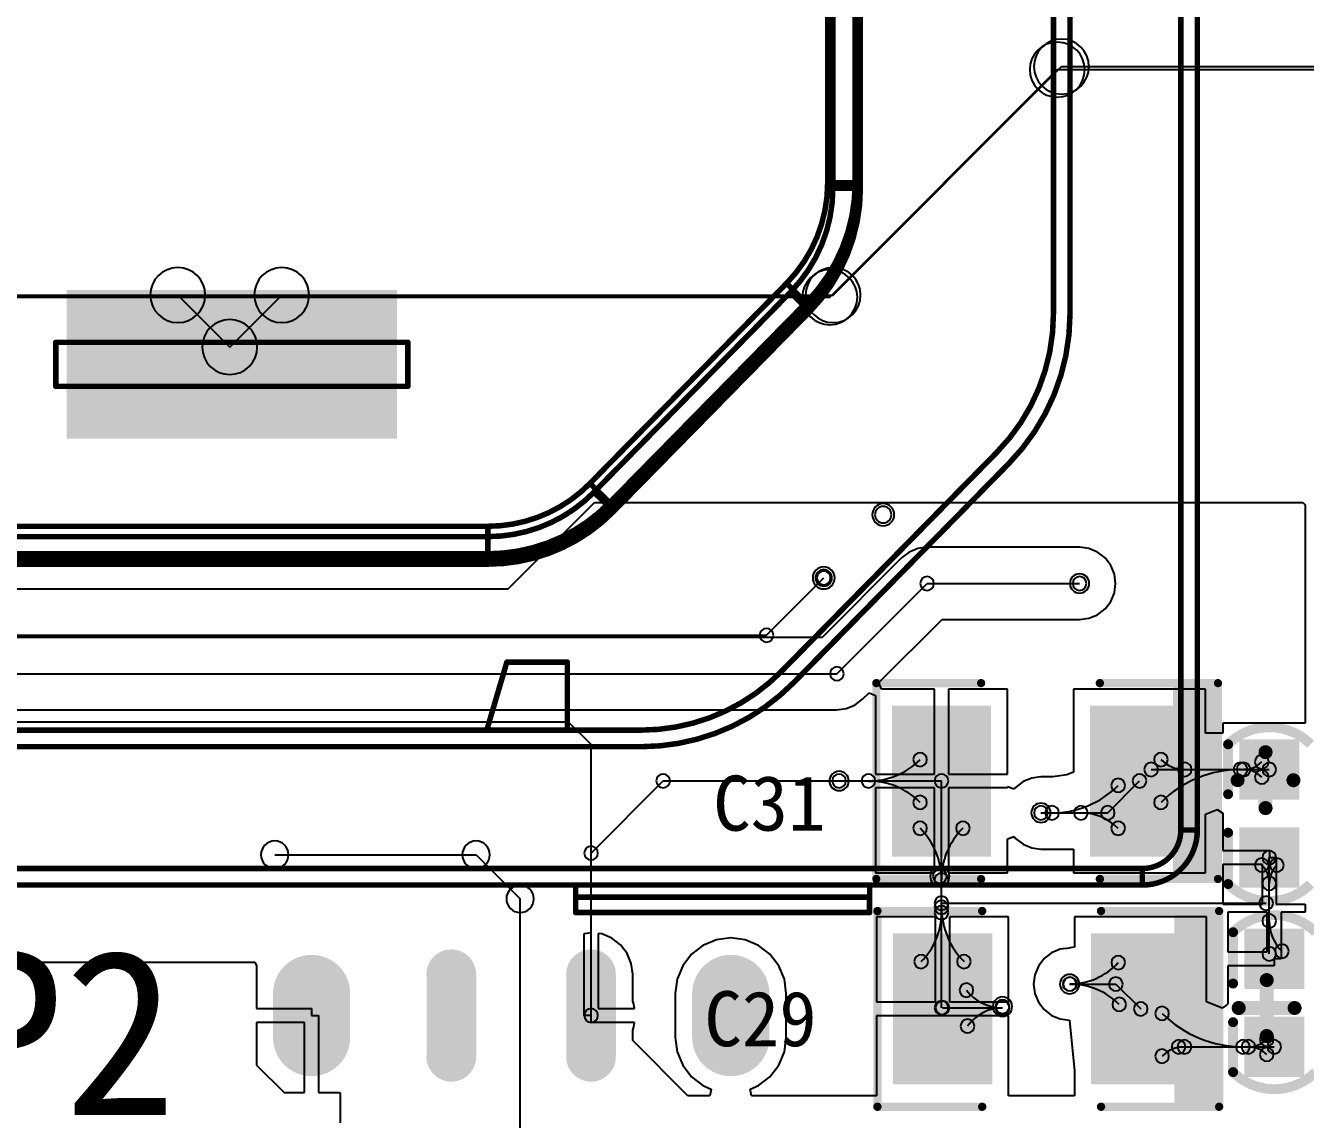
# Model space of a CAD drawing. Header units: inches. Extents: x 32166 to 34772, y 2386 to 4229.
# Drawn here: x 33985.4 to 34085.9, y 3854.3 to 3940.2 of the extents above; entities that cross this region are included whole.
import ezdxf

# ---------------------------------------------------------------- set-up
doc = ezdxf.new("R2010")
doc.units = ezdxf.units.IN
doc.header["$LTSCALE"] = 0.64311
doc.header["$MEASUREMENT"] = 0
for name, color, linetype in [('KEEPOUTLAYER', 6, 'CONTINUOUS'), ('MULTILAYER', 9, 'CONTINUOUS'), ('TOPLAYER', 1, 'CONTINUOUS'), ('TOPOVERLAY', 2, 'CONTINUOUS'), ('TOPPASTE', 8, 'CONTINUOUS'), ('TOPSOLDER', 216, 'CONTINUOUS')]:
    doc.layers.add(name, color=color, linetype=linetype)
doc.styles.get("Standard").update_dxf_attribs({"font": 'txt', "width": 0.8})

msp = doc.modelspace()

# ---------------------------------------------------------------- linework, layer by layer
at = {"layer": 'KEEPOUTLAYER'}
for p, q in [((34004.92, 3875.12), (34020.73, 3875.12)), ((34020.73, 3875.12), (34024.19, 3871.66)), ((34024.19, 3847.99), (34024.19, 3871.66))]:
    msp.add_line(p, q, dxfattribs=at)
for centre, start, end in [((34004.92, 3875.12), 0, 180), ((34020.73, 3875.12), 0, 180), ((34020.73, 3875.12), 0, 180), ((34004.92, 3875.12), 180, 0), ((34020.73, 3875.12), 180, 0), ((34020.73, 3875.12), 180, 0), ((34024.19, 3871.66), 0, 180), ((34024.19, 3871.66), 0, 180), ((34024.19, 3871.66), 180, 0), ((34024.19, 3871.66), 180, 0)]:
    msp.add_arc(centre, 1.08, start, end, dxfattribs=at)
at = {"layer": 'MULTILAYER'}
for points, const_width in [([(34018.79, 3865.74), (34018.79, 3859.26)], 3.02), ([(34029.76, 3865.74), (34029.76, 3859.26)], 3.02), ([(34007.81, 3864.23), (34007.81, 3860.77)], 5.18), ([(34040.73, 3864.23), (34040.73, 3860.77)], 5.18)]:
    msp.add_lwpolyline(points, dxfattribs=dict(at, const_width=const_width))
for points, const_width in [([(34018.03, 3865.74, 1), (34019.54, 3865.74, 1)], 1.51), ([(34029, 3865.74, 1), (34030.52, 3865.74, 1)], 1.51), ([(34006.52, 3864.23, 1), (34009.11, 3864.23, 1)], 2.59), ([(34039.44, 3864.23, 1), (34042.03, 3864.23, 1)], 2.59), ([(34006.52, 3860.77, 1), (34009.11, 3860.77, 1)], 2.59), ([(34039.44, 3860.77, 1), (34042.03, 3860.77, 1)], 2.59), ([(34018.03, 3859.26, 1), (34019.54, 3859.26, 1)], 1.51), ([(34029, 3859.26, 1), (34030.52, 3859.26, 1)], 1.51)]:
    msp.add_lwpolyline(points, format="xyb", close=True, dxfattribs=dict(at, const_width=const_width))
for centre, radius, start, end in [((34052.7, 3901.81), 0.648, 0, 180), ((34052.7, 3901.81), 0.648, 180, 0), ((34048.03, 3896.85), 0.648, 0, 180), ((34048.03, 3896.85), 0.648, 180, 0), ((34068.12, 3896.41), 0.54, 0, 180), ((34068.12, 3896.41), 0.54, 180, 0), ((34049.24, 3880.91), 0.54, 0, 180), ((34049.24, 3880.91), 0.54, 180, 0), ((34065.09, 3878.41), 0.54, 0, 180), ((34065.09, 3878.41), 0.54, 180, 0), ((34057.15, 3873.43), 0.54, 0, 180), ((34057.15, 3873.43), 0.54, 180, 0), ((34067.34, 3864.97), 0.54, 0, 180), ((34067.34, 3864.97), 0.54, 180, 0), ((34062.07, 3863.2), 0.54, 0, 180), ((34062.07, 3863.2), 0.54, 180, 0)]:
    msp.add_arc(centre, radius, start, end, dxfattribs=at)
msp.add_solid([(33989.02, 3908.21), (34014.08, 3908.21), (33989.02, 3919.01), (34014.08, 3919.01)], dxfattribs=at)
at = {"layer": 'TOPLAYER'}
for p, q in [((34048.77, 3919.05), (34066.7, 3936.98)), ((34066.7, 3936.98), (34122.2, 3936.98)), ((33851.64, 3919.05), (34048.77, 3919.05)), ((33997.31, 3919.05), (34001.39, 3914.97)), ((34001.39, 3914.97), (34005.47, 3919.05)), ((34023.24, 3895.98), (34030.02, 3902.77)), ((34030.02, 3902.77), (34085.66, 3902.77)), ((34085.66, 3902.77), (34085.83, 3902.59)), ((34085.83, 3902.59), (34085.83, 3892.53)), ((34056.15, 3899.25), (34055.42, 3899.15)), ((34068.12, 3899.25), (34056.15, 3899.25)), ((34068.85, 3899.15), (34068.12, 3899.25)), ((34054.15, 3898.42), (34047.9, 3892.16)), ((34054.74, 3898.87), (34054.15, 3898.42)), ((34054.99, 3898.97), (34054.74, 3898.87)), ((34055.42, 3899.15), (34054.99, 3898.97)), ((34069.54, 3898.87), (34068.85, 3899.15)), ((34070.12, 3898.42), (34069.54, 3898.87)), ((34070.57, 3897.83), (34070.12, 3898.42)), ((34070.86, 3897.15), (34070.57, 3897.83)), ((34043.54, 3892.35), (34048.03, 3896.85)), ((34049.07, 3889.33), (34056.15, 3896.41)), ((34056.15, 3896.41), (34068.12, 3896.41)), ((34070.95, 3896.41), (34070.86, 3897.15)), ((34070.86, 3895.68), (34070.95, 3896.41)), ((33982.93, 3895.98), (34023.24, 3895.98)), ((34070.57, 3895), (34070.86, 3895.68)), ((34069.54, 3893.96), (34070.12, 3894.41)), ((34070.12, 3894.41), (34070.57, 3895)), ((34052.37, 3888.63), (34057.33, 3893.58)), ((34057.33, 3893.58), (34068.12, 3893.58)), ((34068.12, 3893.58), (34068.85, 3893.68)), ((34068.85, 3893.68), (34069.54, 3893.96)), ((33890.36, 3892.35), (34043.54, 3892.35)), ((34085.83, 3892.53), (34085.83, 3885.46)), ((34047.9, 3892.16), (33900.57, 3892.16)), ((33900.57, 3889.33), (34049.07, 3889.33)), ((34052.58, 3888.12), (34052.37, 3888.63)), ((34050.49, 3886.88), (34051.07, 3887.33)), ((34051.07, 3887.33), (34051.59, 3887.84)), ((34051.59, 3887.84), (34052.09, 3887.63)), ((34052.09, 3887.63), (34052.09, 3881.45)), ((34056.73, 3888.12), (34052.58, 3888.12)), ((34056.73, 3881.45), (34056.73, 3888.12)), ((34062.46, 3888.12), (34057.83, 3888.12)), ((34057.83, 3888.12), (34057.83, 3881.45)), ((34062.46, 3881.45), (34062.46, 3888.12)), ((34078.01, 3888.12), (34067.65, 3888.12)), ((34067.65, 3888.12), (34067.65, 3881.6)), ((34078.01, 3884.65), (34078.01, 3888.12)), ((33901.74, 3886.5), (34049.07, 3886.5)), ((34049.07, 3886.5), (34049.8, 3886.59)), ((34049.8, 3886.59), (34050.14, 3886.74)), ((34050.14, 3886.74), (34050.49, 3886.88)), ((34027.99, 3885.53), (33904.35, 3885.53)), ((34029.76, 3883.76), (34027.99, 3885.53)), ((34085.83, 3885.46), (34079.38, 3885.46)), ((34079.38, 3885.46), (34079.38, 3884.65)), ((34079.38, 3884.65), (34078.01, 3884.65)), ((34029.76, 3869.01), (34029.76, 3883.76)), ((34052.09, 3881.45), (34056.73, 3881.45)), ((34057.83, 3881.45), (34062.46, 3881.45)), ((34065.09, 3881.24), (34064.36, 3881.14)), ((34066.02, 3881.24), (34065.09, 3881.24)), ((34067.13, 3881.38), (34066.02, 3881.24)), ((34067.65, 3881.6), (34067.13, 3881.38)), ((34073.74, 3881.81), (34083.02, 3881.81)), ((34029.76, 3875.25), (34035.42, 3880.91)), ((34035.42, 3880.91), (34049.24, 3880.91)), ((34049.24, 3880.91), (34057.28, 3880.91)), ((34056.73, 3880.36), (34052.09, 3880.36)), ((34052.09, 3880.36), (34052.09, 3873.69)), ((34056.73, 3873.69), (34056.73, 3880.36)), ((34057.28, 3871.32), (34057.28, 3880.91)), ((34062.46, 3880.36), (34057.83, 3880.36)), ((34057.83, 3880.36), (34057.83, 3873.69)), ((34062.98, 3880.26), (34062.46, 3880.44)), ((34062.46, 3880.44), (34062.46, 3880.36)), ((34063.09, 3880.41), (34062.98, 3880.26)), ((34063.68, 3880.86), (34063.09, 3880.41)), ((34064.36, 3881.14), (34063.68, 3880.86)), ((34070.33, 3878.41), (34072.83, 3880.91)), ((34065.09, 3878.41), (34070.33, 3878.41)), ((34078.01, 3878.31), (34078.92, 3878.68)), ((34078.01, 3873.69), (34078.01, 3878.31)), ((34078.92, 3878.68), (34079.38, 3878.38)), ((34079.38, 3878.38), (34079.38, 3878.16)), ((34079.38, 3878.16), (34079.38, 3875.45)), ((34062.46, 3876.37), (34062.98, 3876.55)), ((34062.46, 3873.69), (34062.46, 3876.37)), ((34062.98, 3876.55), (34063.09, 3876.4)), ((34063.09, 3876.4), (34063.68, 3875.95)), ((34029.76, 3862.5), (34029.76, 3875.25)), ((34063.68, 3875.95), (34064.36, 3875.67)), ((34064.36, 3875.67), (34065.09, 3875.57)), ((34065.09, 3875.57), (34065.96, 3875.57)), ((34065.96, 3875.57), (34065.96, 3875.55)), ((34065.96, 3875.55), (34066.21, 3875.57)), ((34066.21, 3875.57), (34067.65, 3875.57)), ((34067.65, 3875.57), (34067.65, 3873.69)), ((34079.38, 3875.45), (34083.03, 3875.45)), ((34083.03, 3875.45), (34083.03, 3874.9)), ((34082.48, 3874.35), (34079.38, 3874.35)), ((34079.38, 3874.35), (34079.38, 3871.25)), ((34082.48, 3871.25), (34082.48, 3874.35)), ((34083.02, 3867.34), (34083.02, 3874.9)), ((34083.03, 3874.9), (34083.57, 3874.9)), ((34083.57, 3874.9), (34083.57, 3871.25)), ((34052.09, 3873.69), (34056.73, 3873.69)), ((34057.83, 3873.69), (34062.46, 3873.69)), ((34067.65, 3873.69), (34078.01, 3873.69)), ((34057.28, 3863.11), (34057.28, 3871.32)), ((34057.28, 3871.32), (34082.77, 3871.32)), ((34079.38, 3871.25), (34082.48, 3871.25)), ((34083.57, 3871.25), (34085.83, 3871.25)), ((34085.83, 3871.25), (34085.83, 3870.6)), ((34056.82, 3870.24), (34052.18, 3870.24)), ((34052.18, 3870.24), (34052.18, 3863.57)), ((34056.82, 3863.57), (34056.82, 3870.24)), ((34062.55, 3870.24), (34057.91, 3870.24)), ((34057.91, 3870.24), (34057.91, 3863.57)), ((34062.55, 3863.57), (34062.55, 3870.24)), ((34078.1, 3870.24), (34067.73, 3870.24)), ((34067.73, 3870.24), (34067.73, 3867.86)), ((34078.1, 3863.58), (34078.1, 3870.24)), ((34082.86, 3870.6), (34079.77, 3870.6)), ((34079.77, 3870.6), (34079.77, 3867.5)), ((34082.86, 3867.5), (34082.86, 3870.6)), ((34085.83, 3870.6), (34083.96, 3870.6)), ((34083.96, 3870.6), (34083.96, 3866.95)), ((34029.21, 3868.94), (34029.76, 3869.01)), ((34029.21, 3862.5), (34029.21, 3868.94)), ((34030.61, 3868.9), (34030.31, 3868.94)), ((34030.31, 3868.94), (34030.31, 3863.05)), ((34031.39, 3868.57), (34030.61, 3868.9)), ((34032.07, 3868.05), (34031.39, 3868.57)), ((34039.6, 3868.44), (34038.55, 3868)), ((34040.73, 3868.59), (34039.6, 3868.44)), ((34041.86, 3868.44), (34040.73, 3868.59)), ((34042.91, 3868), (34041.86, 3868.44)), ((34032.59, 3867.38), (34032.07, 3868.05)), ((34032.92, 3866.59), (34032.59, 3867.38)), ((34037.65, 3867.31), (34036.96, 3866.41)), ((34038.55, 3868), (34037.65, 3867.31)), ((34043.81, 3867.31), (34042.91, 3868)), ((34044.51, 3866.41), (34043.81, 3867.31)), ((34065.92, 3867.42), (34065.34, 3866.97)), ((34066.61, 3867.7), (34065.92, 3867.42)), ((34067.34, 3867.8), (34066.61, 3867.7)), ((34067.38, 3867.8), (34067.34, 3867.8)), ((34067.73, 3867.86), (34067.38, 3867.82)), ((34067.38, 3867.82), (34067.38, 3867.82)), ((34067.38, 3867.82), (34067.38, 3867.82)), ((34067.38, 3867.82), (34067.38, 3867.8)), ((34067.73, 3867.86), (34067.73, 3867.86)), ((34079.77, 3867.5), (34082.86, 3867.5)), ((33953.39, 3866.69), (34003.37, 3866.69)), ((34003.37, 3866.69), (34003.49, 3866.39)), ((34003.49, 3866.39), (34003.49, 3866.39)), ((34003.49, 3866.39), (34003.49, 3866.39)), ((34003.49, 3866.39), (34003.49, 3863.05)), ((34033.03, 3865.74), (34032.92, 3866.59)), ((34036.96, 3866.41), (34036.52, 3865.36)), ((34044.94, 3865.36), (34044.51, 3866.41)), ((34064.89, 3866.38), (34064.61, 3865.7)), ((34065.34, 3866.97), (34064.89, 3866.38)), ((34083.41, 3866.4), (34079.77, 3866.4)), ((34079.77, 3866.4), (34079.77, 3863.42)), ((34083.96, 3866.95), (34083.41, 3866.95)), ((34083.41, 3866.95), (34083.41, 3866.4)), ((34033.03, 3863.64), (34033.03, 3865.74)), ((34036.52, 3865.36), (34036.37, 3864.23)), ((34045.09, 3864.23), (34044.94, 3865.36)), ((34064.61, 3865.7), (34064.51, 3864.97)), ((34036.37, 3864.23), (34036.37, 3860.77)), ((34045.09, 3860.77), (34045.09, 3864.23)), ((34064.51, 3864.97), (34064.61, 3864.23)), ((34064.61, 3864.23), (34064.89, 3863.55)), ((34067.34, 3864.97), (34070.97, 3864.97)), ((34070.97, 3864.97), (34072.92, 3863.02)), ((34033.13, 3863.4), (34033.03, 3863.64)), ((34033.17, 3863.05), (34033.13, 3863.4)), ((34052.18, 3863.57), (34056.82, 3863.57)), ((34057.36, 3863.11), (34062.07, 3863.11)), ((34057.91, 3863.57), (34062.55, 3863.57)), ((34064.89, 3863.55), (34065.34, 3862.96)), ((34079.31, 3863.08), (34078.1, 3863.58)), ((34079.57, 3863.25), (34079.31, 3863.08)), ((34079.77, 3863.42), (34079.57, 3863.25)), ((34003.49, 3863.05), (34007.81, 3863.05)), ((34007.81, 3863.05), (34007.81, 3862.5)), ((34007.81, 3862.5), (34008.36, 3862.5)), ((34008.36, 3862.5), (34008.36, 3856.45)), ((34029.76, 3862.5), (34029.21, 3862.5)), ((34029.76, 3861.95), (34029.76, 3862.5)), ((34030.31, 3863.05), (34033.17, 3863.05)), ((34062.55, 3862.47), (34052.18, 3862.47)), ((34052.18, 3862.47), (34052.18, 3856.2)), ((34062.55, 3856.2), (34062.55, 3862.47)), ((34065.34, 3862.96), (34065.92, 3862.51)), ((34065.92, 3862.51), (34066.61, 3862.23)), ((34066.61, 3862.23), (34067.34, 3862.14)), ((34067.34, 3862.14), (34067.34, 3862.14)), ((34067.34, 3862.14), (34067.34, 3862.12)), ((34067.34, 3862.12), (34067.34, 3862.12)), ((34067.34, 3862.12), (34067.73, 3858.15)), ((34007.26, 3861.95), (34003.49, 3861.95)), ((34003.49, 3861.95), (34003.49, 3858.61)), ((34007.26, 3856.45), (34007.26, 3861.95)), ((34033.17, 3861.95), (34029.76, 3861.95)), ((34033.03, 3861.36), (34033.13, 3861.6)), ((34033.03, 3860.53), (34033.03, 3861.36)), ((34033.13, 3861.6), (34033.17, 3861.95)), ((34037.36, 3856.2), (34033.03, 3860.53)), ((34036.37, 3860.77), (34036.52, 3859.65)), ((34044.94, 3859.65), (34045.09, 3860.77)), ((34036.52, 3859.65), (34036.96, 3858.6)), ((34044.51, 3858.6), (34044.94, 3859.65)), ((34075.9, 3860.04), (34083.41, 3860.04)), ((34003.49, 3858.61), (34005.65, 3856.45)), ((34036.96, 3858.6), (34037.65, 3857.69)), ((34043.81, 3857.69), (34044.51, 3858.6)), ((34067.73, 3858.15), (34067.73, 3856.2)), ((34037.65, 3857.69), (34038.55, 3857)), ((34042.91, 3857), (34043.81, 3857.69)), ((34005.65, 3856.45), (34007.26, 3856.45)), ((34008.36, 3856.45), (34009.97, 3856.45)), ((34009.97, 3856.45), (34009.97, 3856.45)), ((34009.97, 3856.45), (34009.97, 3856.45)), ((34009.97, 3856.45), (34010.06, 3856.42)), ((34010.06, 3856.42), (34010.06, 3854.08)), ((34039.09, 3856.2), (34037.36, 3856.2)), ((34038.55, 3857), (34039.2, 3856.73)), ((34039.2, 3856.73), (34039.09, 3856.2)), ((34042.26, 3856.73), (34042.91, 3857)), ((34042.37, 3856.2), (34042.26, 3856.73)), ((34052.18, 3856.2), (34042.37, 3856.2)), ((34067.73, 3856.2), (34062.55, 3856.2))]:
    msp.add_line(p, q, dxfattribs=at)
for points, const_width in [([(34018.79, 3865.74), (34018.79, 3859.26)], 3.02), ([(34029.76, 3865.74), (34029.76, 3859.26)], 3.02), ([(34007.81, 3864.23), (34007.81, 3860.77)], 5.18), ([(34040.73, 3864.23), (34040.73, 3860.77)], 5.18)]:
    msp.add_lwpolyline(points, dxfattribs=dict(at, const_width=const_width))
for points, const_width in [([(34018.03, 3865.74, 1), (34019.54, 3865.74, 1)], 1.51), ([(34029, 3865.74, 1), (34030.52, 3865.74, 1)], 1.51), ([(34006.52, 3864.23, 1), (34009.11, 3864.23, 1)], 2.59), ([(34039.44, 3864.23, 1), (34042.03, 3864.23, 1)], 2.59), ([(34006.52, 3860.77, 1), (34009.11, 3860.77, 1)], 2.59), ([(34039.44, 3860.77, 1), (34042.03, 3860.77, 1)], 2.59), ([(34018.03, 3859.26, 1), (34019.54, 3859.26, 1)], 1.51), ([(34029, 3859.26, 1), (34030.52, 3859.26, 1)], 1.51)]:
    msp.add_lwpolyline(points, format="xyb", close=True, dxfattribs=dict(at, const_width=const_width))
for centre, radius, start, end in [((34066.7, 3936.98), 2.16, 0, 180), ((34066.7, 3936.98), 2.16, 0, 180), ((34066.7, 3936.98), 2.16, 180, 0), ((34066.7, 3936.98), 2.16, 180, 0), ((33997.31, 3919.05), 2.16, 0, 180), ((34005.47, 3919.05), 2.16, 0, 180), ((34048.77, 3919.05), 2.16, 0, 180), ((34048.77, 3919.05), 2.16, 0, 180), ((33997.31, 3919.05), 2.16, 180, 0), ((34005.47, 3919.05), 2.16, 180, 0), ((34048.77, 3919.05), 2.16, 180, 0), ((34048.77, 3919.05), 2.16, 180, 0), ((34001.39, 3914.97), 2.16, 0, 180), ((34001.39, 3914.97), 2.16, 0, 180), ((34001.39, 3914.97), 2.16, 180, 0), ((34001.39, 3914.97), 2.16, 180, 0), ((34052.7, 3901.81), 0.648, 0, 180), ((34052.7, 3901.81), 0.648, 180, 0), ((34048.03, 3896.85), 0.648, 0, 180), ((34048.03, 3896.85), 0.54, 0, 180), ((34048.03, 3896.85), 0.648, 180, 0), ((34048.03, 3896.85), 0.54, 180, 0), ((34056.15, 3896.41), 0.54, 0, 180), ((34056.15, 3896.41), 0.54, 0, 180), ((34056.15, 3896.41), 0.54, 180, 0), ((34056.15, 3896.41), 0.54, 180, 0), ((34068.12, 3896.41), 0.54, 0, 180), ((34068.12, 3896.41), 0.54, 0, 180), ((34068.12, 3896.41), 0.54, 180, 0), ((34068.12, 3896.41), 0.54, 180, 0), ((34043.54, 3892.35), 0.54, 0, 180), ((34043.54, 3892.35), 0.54, 0, 180), ((34043.54, 3892.35), 0.54, 180, 0), ((34043.54, 3892.35), 0.54, 180, 0), ((34049.07, 3889.33), 0.54, 0, 180), ((34049.07, 3889.33), 0.54, 0, 180), ((34049.07, 3889.33), 0.54, 180, 0), ((34049.07, 3889.33), 0.54, 180, 0), ((34051.54, 3886.64), 5.74, 269.9999, 314.9999), ((34055.6, 3882.59), 0.54, 0, 180), ((34055.6, 3882.59), 0.54, 180, 0), ((34073.74, 3881.81), 0.54, 0, 180), ((34074.51, 3882.59), 0.54, 0, 180), ((34074.51, 3882.59), 0.54, 180, 0), ((34076.38, 3884.45), 2.64, 225.0001, 270.0001), ((34076.38, 3881.81), 0.54, 0, 180), ((34080.76, 3881.81), 0.54, 0, 180), ((34081, 3881.81), 0.54, 0, 180), ((34081, 3881.81), 0.54, 0, 180), ((34081, 3883.84), 2.03, 270.0002, 315.0002), ((34082.43, 3882.41), 0.54, 0, 180), ((34082.43, 3882.41), 0.54, 180, 0), ((34083.02, 3881.81), 0.54, 0, 180), ((34035.42, 3880.91), 0.54, 0, 180), ((34035.42, 3880.91), 0.54, 0, 180), ((34049.24, 3880.91), 0.54, 0, 180), ((34049.24, 3880.91), 0.54, 0, 180), ((34049.24, 3880.91), 0.54, 0, 180), ((34051.54, 3880.91), 0.54, 0, 180), ((34051.54, 3880.91), 0.54, 0, 180), ((34057.28, 3880.91), 0.54, 0, 180), ((34057.28, 3880.91), 0.54, 0, 180), ((34072.83, 3880.91), 0.54, 0, 180), ((34073.74, 3881.81), 0.54, 180, 0), ((34080.76, 3872.98), 8.83, 90, 135), ((34076.38, 3881.81), 0.54, 180, 0), ((34080.76, 3881.81), 0.54, 180, 0), ((34081, 3881.81), 0.54, 180, 0), ((34081, 3881.81), 0.54, 180, 0), ((34081, 3879.78), 2.03, 44.9998, 89.9998), ((34082.43, 3881.22), 0.54, 0, 180), ((34082.43, 3881.22), 0.54, 180, 0), ((34083.02, 3881.81), 0.54, 180, 0), ((34035.42, 3880.91), 0.54, 180, 0), ((34035.42, 3880.91), 0.54, 180, 0), ((34049.24, 3880.91), 0.54, 180, 0), ((34049.24, 3880.91), 0.54, 180, 0), ((34049.24, 3880.91), 0.54, 180, 0), ((34051.54, 3880.91), 0.54, 180, 0), ((34051.54, 3880.91), 0.54, 180, 0), ((34051.54, 3875.17), 5.74, 45.0001, 90.0001), ((34057.28, 3880.91), 0.54, 180, 0), ((34057.28, 3880.91), 0.54, 180, 0), ((34065.96, 3885.74), 7.34, 270, 315), ((34071.15, 3880.56), 0.54, 0, 180), ((34071.15, 3880.56), 0.54, 180, 0), ((34072.83, 3880.91), 0.54, 180, 0), ((34055.6, 3879.23), 0.54, 0, 180), ((34055.6, 3879.23), 0.54, 180, 0), ((34074.51, 3879.23), 0.54, 0, 180), ((34074.51, 3879.23), 0.54, 180, 0), ((34065.09, 3878.41), 0.54, 0, 180), ((34065.09, 3878.41), 0.54, 0, 180), ((34065.09, 3878.41), 0.54, 180, 0), ((34065.09, 3878.41), 0.54, 180, 0), ((34065.96, 3878.41), 0.54, 0, 180), ((34065.96, 3878.41), 0.54, 180, 0), ((34068.23, 3878.41), 0.54, 0, 180), ((34068.23, 3878.41), 0.54, 180, 0), ((34068.23, 3874.27), 4.13, 45.0001, 90.0001), ((34070.33, 3878.41), 0.54, 0, 180), ((34070.33, 3878.41), 0.54, 0, 180), ((34070.33, 3878.41), 0.54, 180, 0), ((34070.33, 3878.41), 0.54, 180, 0), ((34055.6, 3877.2), 0.54, 0, 180), ((34055.6, 3877.2), 0.54, 180, 0), ((34051.54, 3873.14), 5.74, 359.9999, 44.9999), ((34063.01, 3873.14), 5.74, 135.0001, 180.0001), ((34058.96, 3877.2), 0.54, 0, 180), ((34058.96, 3877.2), 0.54, 180, 0), ((34071.15, 3877.2), 0.54, 0, 180), ((34071.15, 3877.2), 0.54, 180, 0), ((34029.76, 3875.25), 0.54, 0, 180), ((34029.76, 3875.25), 0.54, 0, 180), ((34029.76, 3875.25), 0.54, 180, 0), ((34029.76, 3875.25), 0.54, 180, 0), ((34083.02, 3874.9), 0.54, 0, 180), ((34082.43, 3874.31), 0.54, 0, 180), ((34082.43, 3874.31), 0.54, 180, 0), ((34081, 3872.87), 2.03, 0.0002, 45.0002), ((34083.02, 3874.9), 0.54, 180, 0), ((34085.05, 3872.87), 2.03, 134.9998, 179.9998), ((34083.62, 3874.31), 0.54, 0, 180), ((34083.62, 3874.31), 0.54, 180, 0), ((34057.15, 3873.43), 0.54, 0, 180), ((34057.15, 3873.43), 0.54, 180, 0), ((34057.28, 3873.14), 0.54, 0, 180), ((34057.28, 3873.14), 0.54, 0, 180), ((34057.28, 3873.14), 0.54, 180, 0), ((34057.28, 3873.14), 0.54, 180, 0), ((34083.02, 3872.87), 0.54, 0, 180), ((34083.02, 3872.87), 0.54, 0, 180), ((34083.02, 3872.87), 0.54, 180, 0), ((34083.02, 3872.87), 0.54, 180, 0), ((34057.28, 3871.32), 0.54, 0, 180), ((34057.28, 3871.32), 0.54, 0, 180), ((34057.28, 3871.32), 0.54, 0, 180), ((34057.28, 3871), 0.54, 0, 180), ((34057.28, 3871.32), 0.54, 180, 0), ((34057.28, 3871.32), 0.54, 180, 0), ((34057.28, 3871.32), 0.54, 180, 0), ((34057.28, 3870.58), 0.54, 0, 180), ((34082.77, 3871.32), 0.54, 0, 180), ((34082.77, 3871.32), 0.54, 180, 0), ((34051.84, 3870.58), 5.44, 315.0001, 0.0001), ((34057.28, 3871), 0.54, 180, 0), ((34057.28, 3870.58), 0.54, 180, 0), ((34063.31, 3871), 6.03, 179.9999, 224.9999), ((34083.02, 3869.92), 0.54, 0, 180), ((34083.02, 3869.92), 0.54, 180, 0), ((34086.38, 3869.92), 3.36, 180.0001, 225.0001), ((34084.01, 3867.55), 0.54, 0, 180), ((34055.68, 3866.73), 0.54, 0, 180), ((34059.04, 3866.73), 0.54, 0, 180), ((34071.16, 3866.65), 0.54, 0, 180), ((34083.02, 3867.34), 0.54, 0, 180), ((34083.02, 3867.34), 0.54, 180, 0), ((34084.01, 3867.55), 0.54, 180, 0), ((34055.68, 3866.73), 0.54, 180, 0), ((34059.04, 3866.73), 0.54, 180, 0), ((34067.34, 3870.14), 5.17, 270.0001, 317.6221), ((34071.16, 3866.65), 0.54, 180, 0), ((34067.34, 3864.97), 0.54, 0, 180), ((34067.34, 3864.97), 0.54, 0, 180), ((34067.34, 3864.97), 0.54, 0, 180), ((34067.38, 3864.97), 0.54, 0, 180), ((34070.97, 3864.97), 0.54, 0, 180), ((34070.97, 3864.97), 0.54, 0, 180), ((34059.23, 3864.49), 0.54, 0, 180), ((34059.23, 3864.49), 0.54, 180, 0), ((34062.07, 3866.71), 3.61, 218.1139, 269.9999), ((34067.34, 3864.97), 0.54, 180, 0), ((34067.34, 3864.97), 0.54, 180, 0), ((34067.34, 3864.97), 0.54, 180, 0), ((34067.38, 3864.97), 0.54, 180, 0), ((34067.38, 3859.52), 5.45, 45, 90), ((34070.97, 3864.97), 0.54, 180, 0), ((34070.97, 3864.97), 0.54, 180, 0), ((34057.28, 3863.11), 0.54, 0, 180), ((34057.28, 3863.11), 0.54, 180, 0), ((34057.36, 3863.11), 0.54, 0, 180), ((34057.36, 3863.11), 0.54, 180, 0), ((34062.07, 3859.75), 3.35, 89.9999, 145.2389), ((34062.07, 3863.2), 0.54, 0, 180), ((34062.07, 3863.11), 0.54, 0, 180), ((34062.07, 3863.11), 0.54, 0, 180), ((34062.07, 3863.11), 0.54, 0, 180), ((34062.07, 3863.2), 0.54, 180, 0), ((34062.07, 3863.11), 0.54, 180, 0), ((34062.07, 3863.11), 0.54, 180, 0), ((34062.07, 3863.11), 0.54, 180, 0), ((34071.24, 3863.37), 0.54, 0, 180), ((34071.24, 3863.37), 0.54, 180, 0), ((34072.92, 3863.02), 0.54, 0, 180), ((34074.6, 3862.67), 0.54, 0, 180), ((34029.76, 3862.5), 0.54, 0, 180), ((34029.76, 3862.5), 0.54, 180, 0), ((34059.32, 3861.67), 0.54, 0, 180), ((34072.92, 3863.02), 0.54, 180, 0), ((34074.6, 3862.67), 0.54, 180, 0), ((34080.95, 3869.02), 8.98, 225, 270), ((34059.32, 3861.67), 0.54, 180, 0), ((34082.82, 3860.63), 0.54, 0, 180), ((34075.9, 3860.04), 0.54, 0, 180), ((34076.36, 3860.04), 0.54, 0, 180), ((34080.95, 3860.04), 0.54, 0, 180), ((34081.38, 3860.04), 0.54, 0, 180), ((34081.38, 3860.04), 0.54, 0, 180), ((34081.38, 3862.07), 2.03, 270.0002, 315.0002), ((34082.82, 3860.63), 0.54, 180, 0), ((34083.41, 3860.04), 0.54, 0, 180), ((34074.6, 3859.31), 0.54, 0, 180), ((34074.6, 3859.31), 0.54, 180, 0), ((34076.36, 3857.55), 2.49, 89.9998, 134.9998), ((34075.9, 3860.04), 0.54, 180, 0), ((34076.36, 3860.04), 0.54, 180, 0), ((34080.95, 3860.04), 0.54, 180, 0), ((34081.38, 3860.04), 0.54, 180, 0), ((34081.38, 3860.04), 0.54, 180, 0), ((34081.38, 3858.01), 2.03, 44.9998, 89.9998), ((34082.82, 3859.45), 0.54, 0, 180), ((34082.82, 3859.45), 0.54, 180, 0), ((34083.41, 3860.04), 0.54, 180, 0)]:
    msp.add_arc(centre, radius, start, end, dxfattribs=at)
for points in [[(33989.02, 3908.21), (34014.08, 3908.21), (33989.02, 3919.01), (34014.08, 3919.01)], [(34060.73, 3886.39), (34053.82, 3886.39), (34060.73, 3875.42), (34053.82, 3875.42)], [(34076.29, 3886.39), (34069.37, 3886.39), (34076.29, 3875.42), (34069.37, 3875.42)], [(34081.1, 3883.73), (34081.1, 3879.89), (34084.94, 3883.73), (34084.94, 3879.89)], [(34081.1, 3876.82), (34081.1, 3872.98), (34084.94, 3876.82), (34084.94, 3872.98)], [(34060.82, 3868.51), (34053.91, 3868.51), (34060.82, 3857.53), (34053.91, 3857.53)], [(34076.37, 3868.51), (34069.46, 3868.51), (34076.37, 3857.53), (34069.46, 3857.53)], [(34085.33, 3865.03), (34085.33, 3868.87), (34081.49, 3865.03), (34081.49, 3868.87)], [(34085.33, 3858.12), (34085.33, 3861.96), (34081.49, 3858.12), (34081.49, 3861.96)]]:
    msp.add_solid(points, dxfattribs=at)
at = {"layer": 'TOPOVERLAY'}
for points, const_width in [([(34076.07, 3877.06), (34076.07, 3987.22)], 0.432), ([(34077.37, 3877.06), (34077.37, 3987.22)], 0.432), ([(34066.07, 3917.59), (34066.07, 3961.69)], 0.432), ([(34067.37, 3917.59), (34067.37, 3961.69)], 0.432), ([(34048.34, 3927.86), (34048.34, 3949.96)], 0.432), ([(34048.75, 3927.44), (34048.75, 3949.55)], 0.432), ([(34050.5, 3927.86), (34050.5, 3949.96)], 0.432), ([(34050.91, 3927.86), (34050.91, 3949.96)], 0.432), ([(34050.91, 3927.44), (34050.91, 3949.55)], 0.432), ([(34048.34, 3927.86), (34050.91, 3927.86)], 0.432), ([(34048.75, 3927.44), (34050.91, 3927.44)], 0.432), ([(34029.68, 3904.27), (34045.11, 3919.97)], 0.432), ([(34029.99, 3903.58), (34045.4, 3919.26)], 0.432), ([(34045.11, 3919.97), (34046.94, 3918.17)], 0.432), ([(34045.4, 3919.26), (34046.94, 3917.75)], 0.432), ([(34031.22, 3902.76), (34046.65, 3918.46)], 0.432), ([(34031.51, 3902.47), (34046.94, 3918.17)], 0.432), ([(34031.53, 3902.06), (34046.94, 3917.75)], 0.432), ([(33987.73, 3911.88), (33987.73, 3915.34)], 0.432), ([(33987.73, 3915.34), (34015.37, 3915.34)], 0.432), ([(34015.37, 3911.88), (34015.37, 3915.34)], 0.432), ([(33987.73, 3911.88), (34015.37, 3911.88)], 0.432), ([(34044.75, 3889.55), (34061.62, 3906.7)], 0.432), ([(34045.68, 3888.64), (34062.54, 3905.8)], 0.432), ([(34029.68, 3904.27), (34031.51, 3902.47)], 0.432), ([(34029.99, 3903.58), (34031.53, 3902.06)], 0.432), ([(33981.43, 3900.09), (34021.67, 3900.09)], 0.432), ([(33981.45, 3900.9), (34021.65, 3900.9)], 0.432), ([(34021.65, 3898.34), (34021.65, 3900.9)], 0.432), ([(34021.67, 3897.93), (34021.67, 3900.09)], 0.432), ([(33981.45, 3898.74), (34021.65, 3898.74)], 0.432), ([(33981.45, 3898.34), (34021.65, 3898.34)], 0.432), ([(33981.43, 3897.93), (34021.67, 3897.93)], 0.432), ([(34021.59, 3884.96), (34023.15, 3890.24)], 0.432), ([(34023.15, 3890.24), (34027.9, 3890.24)], 0.432), ([(34027.9, 3884.96), (34027.9, 3890.24)], 0.432), ([(34052.16, 3873.22), (34052.16, 3888.59)], 0.648), ([(34052.16, 3888.59), (34060.39, 3888.59)], 0.648), ([(34069.72, 3888.59), (34078.99, 3888.59)], 0.648), ([(34078.99, 3873.22), (34078.99, 3888.59)], 0.648), ([(33969.42, 3884.9), (34033.68, 3884.9)], 0.432), ([(34079.78, 3879.87), (34079.78, 3883.79)], 0.778), ([(33969.42, 3883.6), (34033.68, 3883.6)], 0.432), ([(34082.72, 3883.17), (34082.72, 3878.78)], 1.1), ([(34080.53, 3880.97), (34084.92, 3880.97)], 1.1), ([(34076.07, 3877.06), (34077.37, 3877.06)], 0.432), ([(34079.78, 3872.82), (34079.78, 3876.85)], 0.778), ([(33930.05, 3874.04), (34073.05, 3874.04)], 0.432), ([(34073.05, 3872.74), (34073.05, 3874.04)], 0.432), ([(34052.16, 3873.22), (34060.39, 3873.22)], 0.648), ([(34069.72, 3873.22), (34078.99, 3873.22)], 0.648), ([(33930.05, 3872.74), (34073.05, 3872.74)], 0.432), ([(34028.55, 3870.58), (34028.55, 3872.74)], 0.432), ([(34051.64, 3871.79), (34051.64, 3872.74)], 0.432), ([(34028.55, 3871.79), (34051.64, 3871.79)], 0.432), ([(34051.63, 3870.58), (34051.63, 3871.79)], 0.432), ([(34028.55, 3870.58), (34051.63, 3870.58)], 0.432), ([(34052.25, 3855.34), (34052.25, 3870.7)], 0.648), ([(34052.25, 3870.7), (34060.48, 3870.7)], 0.648), ([(34069.8, 3870.7), (34079.08, 3870.7)], 0.648), ([(34079.08, 3855.34), (34079.08, 3870.7)], 0.648), ([(34080.17, 3865.01), (34080.17, 3869.04)], 0.778), ([(34082.81, 3865.28), (34082.81, 3860.89)], 1.1), ([(34080.62, 3863.09), (34085.01, 3863.09)], 1.1), ([(34080.17, 3858.06), (34080.17, 3861.98)], 0.778), ([(34052.25, 3855.34), (34060.48, 3855.34)], 0.648), ([(34069.8, 3855.34), (34079.08, 3855.34)], 0.648)]:
    msp.add_lwpolyline(points, dxfattribs=dict(at, const_width=const_width))
for points, const_width in [([(34048.34, 3927.86, -0.196645), (34045.11, 3919.97)], 0.432), ([(34048.75, 3927.44, -0.196645), (34045.4, 3919.26)], 0.432), ([(34050.5, 3927.86, -0.196645), (34046.65, 3918.46)], 0.432), ([(34050.91, 3927.86, -0.196645), (34046.94, 3918.17)], 0.432), ([(34050.91, 3927.44, -0.196645), (34046.94, 3917.75)], 0.432), ([(34066.07, 3917.59, -0.196645), (34061.62, 3906.7)], 0.432), ([(34067.37, 3917.59, -0.196645), (34062.54, 3905.8)], 0.432), ([(34029.68, 3904.27, -0.201181), (34021.65, 3900.9)], 0.432), ([(34029.99, 3903.58, -0.201181), (34021.67, 3900.09)], 0.432), ([(34031.22, 3902.76, -0.201181), (34021.65, 3898.74)], 0.432), ([(34031.51, 3902.47, -0.201181), (34021.65, 3898.34)], 0.432), ([(34031.53, 3902.06, -0.201181), (34021.67, 3897.93)], 0.432), ([(34044.75, 3889.55, -0.201181), (34033.68, 3884.9)], 0.432), ([(34045.68, 3888.64, -0.201181), (34033.68, 3883.6)], 0.432), ([(34079.78, 3883.79, -0.414214), (34086.26, 3883.79)], 0.778), ([(34076.07, 3877.06, -0.414214), (34073.05, 3874.04)], 0.432), ([(34077.37, 3877.06, -0.414214), (34073.05, 3872.74)], 0.432), ([(34086.26, 3872.82, -0.414214), (34079.78, 3872.82)], 0.778), ([(34080.17, 3869.04, -0.414214), (34086.65, 3869.04)], 0.778), ([(34086.65, 3858.06, -0.414214), (34080.17, 3858.06)], 0.778)]:
    msp.add_lwpolyline(points, format="xyb", dxfattribs=dict(at, const_width=const_width))
for points, const_width in [([(34048.23, 3927.86, 1), (34048.45, 3927.86, 1)], 0.216), ([(34048.23, 3927.86, 1), (34048.45, 3927.86, 1)], 0.216), ([(34048.23, 3927.86, 1), (34048.45, 3927.86, 1)], 0.216), ([(34048.64, 3927.44, 1), (34048.85, 3927.44, 1)], 0.216), ([(34048.64, 3927.44, 1), (34048.85, 3927.44, 1)], 0.216), ([(34048.64, 3927.44, 1), (34048.85, 3927.44, 1)], 0.216), ([(34050.39, 3927.86, 1), (34050.61, 3927.86, 1)], 0.216), ([(34050.39, 3927.86, 1), (34050.61, 3927.86, 1)], 0.216), ([(34050.8, 3927.86, 1), (34051.01, 3927.86, 1)], 0.216), ([(34050.8, 3927.86, 1), (34051.01, 3927.86, 1)], 0.216), ([(34050.8, 3927.86, 1), (34051.01, 3927.86, 1)], 0.216), ([(34050.8, 3927.44, 1), (34051.01, 3927.44, 1)], 0.216), ([(34050.8, 3927.44, 1), (34051.01, 3927.44, 1)], 0.216), ([(34050.8, 3927.44, 1), (34051.01, 3927.44, 1)], 0.216), ([(34045, 3919.97, 1), (34045.22, 3919.97, 1)], 0.216), ([(34045, 3919.97, 1), (34045.22, 3919.97, 1)], 0.216), ([(34045, 3919.97, 1), (34045.22, 3919.97, 1)], 0.216), ([(34045.29, 3919.26, 1), (34045.51, 3919.26, 1)], 0.216), ([(34045.29, 3919.26, 1), (34045.51, 3919.26, 1)], 0.216), ([(34045.29, 3919.26, 1), (34045.51, 3919.26, 1)], 0.216), ([(34046.54, 3918.46, 1), (34046.76, 3918.46, 1)], 0.216), ([(34046.54, 3918.46, 1), (34046.76, 3918.46, 1)], 0.216), ([(34046.83, 3918.17, 1), (34047.05, 3918.17, 1)], 0.216), ([(34046.83, 3918.17, 1), (34047.05, 3918.17, 1)], 0.216), ([(34046.83, 3918.17, 1), (34047.05, 3918.17, 1)], 0.216), ([(34046.83, 3917.75, 1), (34047.05, 3917.75, 1)], 0.216), ([(34046.83, 3917.75, 1), (34047.05, 3917.75, 1)], 0.216), ([(34046.83, 3917.75, 1), (34047.05, 3917.75, 1)], 0.216), ([(34065.96, 3917.59, 1), (34066.18, 3917.59, 1)], 0.216), ([(34065.96, 3917.59, 1), (34066.18, 3917.59, 1)], 0.216), ([(34067.26, 3917.59, 1), (34067.47, 3917.59, 1)], 0.216), ([(34067.26, 3917.59, 1), (34067.47, 3917.59, 1)], 0.216), ([(33987.62, 3915.34, 1), (33987.83, 3915.34, 1)], 0.216), ([(33987.62, 3915.34, 1), (33987.83, 3915.34, 1)], 0.216), ([(34015.27, 3915.34, 1), (34015.48, 3915.34, 1)], 0.216), ([(34015.27, 3915.34, 1), (34015.48, 3915.34, 1)], 0.216), ([(33987.62, 3911.88, 1), (33987.83, 3911.88, 1)], 0.216), ([(33987.62, 3911.88, 1), (33987.83, 3911.88, 1)], 0.216), ([(34015.27, 3911.88, 1), (34015.48, 3911.88, 1)], 0.216), ([(34015.27, 3911.88, 1), (34015.48, 3911.88, 1)], 0.216), ([(34061.51, 3906.7, 1), (34061.72, 3906.7, 1)], 0.216), ([(34061.51, 3906.7, 1), (34061.72, 3906.7, 1)], 0.216), ([(34062.43, 3905.8, 1), (34062.65, 3905.8, 1)], 0.216), ([(34062.43, 3905.8, 1), (34062.65, 3905.8, 1)], 0.216), ([(34029.57, 3904.27, 1), (34029.79, 3904.27, 1)], 0.216), ([(34029.57, 3904.27, 1), (34029.79, 3904.27, 1)], 0.216), ([(34029.57, 3904.27, 1), (34029.79, 3904.27, 1)], 0.216), ([(34029.88, 3903.58, 1), (34030.1, 3903.58, 1)], 0.216), ([(34029.88, 3903.58, 1), (34030.1, 3903.58, 1)], 0.216), ([(34029.88, 3903.58, 1), (34030.1, 3903.58, 1)], 0.216), ([(34031.12, 3902.76, 1), (34031.33, 3902.76, 1)], 0.216), ([(34031.12, 3902.76, 1), (34031.33, 3902.76, 1)], 0.216), ([(34031.41, 3902.47, 1), (34031.62, 3902.47, 1)], 0.216), ([(34031.41, 3902.47, 1), (34031.62, 3902.47, 1)], 0.216), ([(34031.41, 3902.47, 1), (34031.62, 3902.47, 1)], 0.216), ([(34031.42, 3902.06, 1), (34031.64, 3902.06, 1)], 0.216), ([(34031.42, 3902.06, 1), (34031.64, 3902.06, 1)], 0.216), ([(34031.42, 3902.06, 1), (34031.64, 3902.06, 1)], 0.216), ([(34021.55, 3900.9, 1), (34021.76, 3900.9, 1)], 0.216), ([(34021.55, 3900.9, 1), (34021.76, 3900.9, 1)], 0.216), ([(34021.55, 3900.9, 1), (34021.76, 3900.9, 1)], 0.216), ([(34021.56, 3900.09, 1), (34021.78, 3900.09, 1)], 0.216), ([(34021.56, 3900.09, 1), (34021.78, 3900.09, 1)], 0.216), ([(34021.56, 3900.09, 1), (34021.78, 3900.09, 1)], 0.216), ([(34021.55, 3898.74, 1), (34021.76, 3898.74, 1)], 0.216), ([(34021.55, 3898.74, 1), (34021.76, 3898.74, 1)], 0.216), ([(34021.55, 3898.34, 1), (34021.76, 3898.34, 1)], 0.216), ([(34021.55, 3898.34, 1), (34021.76, 3898.34, 1)], 0.216), ([(34021.55, 3898.34, 1), (34021.76, 3898.34, 1)], 0.216), ([(34021.56, 3897.93, 1), (34021.78, 3897.93, 1)], 0.216), ([(34021.56, 3897.93, 1), (34021.78, 3897.93, 1)], 0.216), ([(34021.56, 3897.93, 1), (34021.78, 3897.93, 1)], 0.216), ([(34023.04, 3890.24, 1), (34023.26, 3890.24, 1)], 0.216), ([(34023.04, 3890.24, 1), (34023.26, 3890.24, 1)], 0.216), ([(34027.79, 3890.24, 1), (34028.01, 3890.24, 1)], 0.216), ([(34027.79, 3890.24, 1), (34028.01, 3890.24, 1)], 0.216), ([(34044.65, 3889.55, 1), (34044.86, 3889.55, 1)], 0.216), ([(34044.65, 3889.55, 1), (34044.86, 3889.55, 1)], 0.216), ([(34045.57, 3888.64, 1), (34045.79, 3888.64, 1)], 0.216), ([(34045.57, 3888.64, 1), (34045.79, 3888.64, 1)], 0.216), ([(34052, 3888.59, 1), (34052.32, 3888.59, 1)], 0.324), ([(34052, 3888.59, 1), (34052.32, 3888.59, 1)], 0.324), ([(34060.23, 3888.59, 1), (34060.55, 3888.59, 1)], 0.324), ([(34069.55, 3888.59, 1), (34069.88, 3888.59, 1)], 0.324), ([(34078.83, 3888.59, 1), (34079.15, 3888.59, 1)], 0.324), ([(34078.83, 3888.59, 1), (34079.15, 3888.59, 1)], 0.324), ([(34021.48, 3884.96, 1), (34021.69, 3884.96, 1)], 0.216), ([(34027.79, 3884.96, 1), (34028.01, 3884.96, 1)], 0.216), ([(34033.57, 3884.9, 1), (34033.78, 3884.9, 1)], 0.216), ([(34033.57, 3884.9, 1), (34033.78, 3884.9, 1)], 0.216), ([(34079.98, 3883.79, 1), (34079.59, 3883.79, 1)], 0.389), ([(34079.98, 3883.79, 1), (34079.59, 3883.79, 1)], 0.389), ([(34033.57, 3883.6, 1), (34033.78, 3883.6, 1)], 0.216), ([(34033.57, 3883.6, 1), (34033.78, 3883.6, 1)], 0.216), ([(34082.45, 3883.17, 1), (34083, 3883.17, 1)], 0.549), ([(34080.26, 3880.97, 1), (34080.8, 3880.97, 1)], 0.549), ([(34084.64, 3880.97, 1), (34085.19, 3880.97, 1)], 0.549), ([(34079.98, 3879.87, 1), (34079.59, 3879.87, 1)], 0.389), ([(34082.45, 3878.78, 1), (34083, 3878.78, 1)], 0.549), ([(34075.96, 3877.06, 1), (34076.18, 3877.06, 1)], 0.216), ([(34075.96, 3877.06, 1), (34076.18, 3877.06, 1)], 0.216), ([(34075.96, 3877.06, 1), (34076.18, 3877.06, 1)], 0.216), ([(34077.26, 3877.06, 1), (34077.47, 3877.06, 1)], 0.216), ([(34077.26, 3877.06, 1), (34077.47, 3877.06, 1)], 0.216), ([(34077.26, 3877.06, 1), (34077.47, 3877.06, 1)], 0.216), ([(34079.98, 3876.85, 1), (34079.59, 3876.85, 1)], 0.389), ([(34072.94, 3874.04, 1), (34073.15, 3874.04, 1)], 0.216), ([(34072.94, 3874.04, 1), (34073.15, 3874.04, 1)], 0.216), ([(34072.94, 3874.04, 1), (34073.15, 3874.04, 1)], 0.216), ([(34052, 3873.22, 1), (34052.32, 3873.22, 1)], 0.324), ([(34052, 3873.22, 1), (34052.32, 3873.22, 1)], 0.324), ([(34060.23, 3873.22, 1), (34060.55, 3873.22, 1)], 0.324), ([(34069.55, 3873.22, 1), (34069.88, 3873.22, 1)], 0.324), ([(34078.83, 3873.22, 1), (34079.15, 3873.22, 1)], 0.324), ([(34078.83, 3873.22, 1), (34079.15, 3873.22, 1)], 0.324), ([(34079.98, 3872.82, 1), (34079.59, 3872.82, 1)], 0.389), ([(34079.98, 3872.82, 1), (34079.59, 3872.82, 1)], 0.389), ([(34028.44, 3872.74, 1), (34028.66, 3872.74, 1)], 0.216), ([(34051.53, 3872.74, 1), (34051.74, 3872.74, 1)], 0.216), ([(34072.94, 3872.74, 1), (34073.15, 3872.74, 1)], 0.216), ([(34072.94, 3872.74, 1), (34073.15, 3872.74, 1)], 0.216), ([(34072.94, 3872.74, 1), (34073.15, 3872.74, 1)], 0.216), ([(34028.44, 3871.79, 1), (34028.66, 3871.79, 1)], 0.216), ([(34051.52, 3871.79, 1), (34051.74, 3871.79, 1)], 0.216), ([(34051.53, 3871.79, 1), (34051.74, 3871.79, 1)], 0.216), ([(34051.53, 3871.79, 1), (34051.74, 3871.79, 1)], 0.216), ([(34028.44, 3870.58, 1), (34028.66, 3870.58, 1)], 0.216), ([(34028.44, 3870.58, 1), (34028.66, 3870.58, 1)], 0.216), ([(34051.52, 3870.58, 1), (34051.74, 3870.58, 1)], 0.216), ([(34051.52, 3870.58, 1), (34051.74, 3870.58, 1)], 0.216), ([(34052.08, 3870.7, 1), (34052.41, 3870.7, 1)], 0.324), ([(34052.08, 3870.7, 1), (34052.41, 3870.7, 1)], 0.324), ([(34060.31, 3870.7, 1), (34060.64, 3870.7, 1)], 0.324), ([(34069.64, 3870.7, 1), (34069.97, 3870.7, 1)], 0.324), ([(34078.92, 3870.7, 1), (34079.24, 3870.7, 1)], 0.324), ([(34078.92, 3870.7, 1), (34079.24, 3870.7, 1)], 0.324), ([(34079.98, 3869.04, 1), (34080.37, 3869.04, 1)], 0.389), ([(34079.98, 3869.04, 1), (34080.37, 3869.04, 1)], 0.389), ([(34079.98, 3865.01, 1), (34080.37, 3865.01, 1)], 0.389), ([(34082.54, 3865.28, 1), (34083.09, 3865.28, 1)], 0.549), ([(34080.34, 3863.09, 1), (34080.89, 3863.09, 1)], 0.549), ([(34084.73, 3863.09, 1), (34085.28, 3863.09, 1)], 0.549), ([(34079.98, 3861.98, 1), (34080.37, 3861.98, 1)], 0.389), ([(34082.54, 3860.89, 1), (34083.09, 3860.89, 1)], 0.549), ([(34079.98, 3858.06, 1), (34080.37, 3858.06, 1)], 0.389), ([(34079.98, 3858.06, 1), (34080.37, 3858.06, 1)], 0.389), ([(34052.08, 3855.34, 1), (34052.41, 3855.34, 1)], 0.324), ([(34052.08, 3855.34, 1), (34052.41, 3855.34, 1)], 0.324), ([(34060.31, 3855.34, 1), (34060.64, 3855.34, 1)], 0.324), ([(34069.64, 3855.34, 1), (34069.97, 3855.34, 1)], 0.324), ([(34078.92, 3855.34, 1), (34079.24, 3855.34, 1)], 0.324), ([(34078.92, 3855.34, 1), (34079.24, 3855.34, 1)], 0.324)]:
    msp.add_lwpolyline(points, format="xyb", close=True, dxfattribs=dict(at, const_width=const_width))
for points in [[(34075.46, 3873.4), (34079.08, 3873.4), (34075.46, 3888.58), (34079.08, 3888.58)], [(34075.55, 3855.53), (34079.17, 3855.53), (34075.55, 3870.71), (34079.17, 3870.71)]]:
    msp.add_solid(points, dxfattribs=at)
at = {"layer": 'TOPPASTE'}
for points in [[(34060.73, 3886.39), (34053.82, 3886.39), (34060.73, 3875.42), (34053.82, 3875.42)], [(34076.29, 3886.39), (34069.37, 3886.39), (34076.29, 3875.42), (34069.37, 3875.42)], [(34081.1, 3883.73), (34081.1, 3879.89), (34084.94, 3883.73), (34084.94, 3879.89)], [(34081.1, 3876.82), (34081.1, 3872.98), (34084.94, 3876.82), (34084.94, 3872.98)], [(34060.82, 3868.51), (34053.91, 3868.51), (34060.82, 3857.53), (34053.91, 3857.53)], [(34076.37, 3868.51), (34069.46, 3868.51), (34076.37, 3857.53), (34069.46, 3857.53)], [(34085.33, 3865.03), (34085.33, 3868.87), (34081.49, 3865.03), (34081.49, 3868.87)], [(34085.33, 3858.12), (34085.33, 3861.96), (34081.49, 3858.12), (34081.49, 3861.96)]]:
    msp.add_solid(points, dxfattribs=at)
at = {"layer": 'TOPSOLDER'}
for p, q in [((34048.51, 3918.88), (34066.37, 3936.74)), ((34066.37, 3936.74), (34122.2, 3936.74)), ((33852.16, 3918.88), (34048.51, 3918.88))]:
    msp.add_line(p, q, dxfattribs=at)
for points, const_width in [([(34007.81, 3864.23), (34007.81, 3860.77)], 6.06), ([(34018.79, 3865.74), (34018.79, 3859.26)], 3.9), ([(34029.76, 3865.74), (34029.76, 3859.26)], 3.9), ([(34040.73, 3864.23), (34040.73, 3860.77)], 6.06)]:
    msp.add_lwpolyline(points, dxfattribs=dict(at, const_width=const_width))
for points, const_width in [([(34006.3, 3864.23, 1), (34009.33, 3864.23, 1)], 3.03), ([(34017.81, 3865.74, 1), (34019.76, 3865.74, 1)], 1.95), ([(34028.78, 3865.74, 1), (34030.73, 3865.74, 1)], 1.95), ([(34039.22, 3864.23, 1), (34042.25, 3864.23, 1)], 3.03), ([(34006.3, 3860.77, 1), (34009.33, 3860.77, 1)], 3.03), ([(34039.22, 3860.77, 1), (34042.25, 3860.77, 1)], 3.03), ([(34017.81, 3859.26, 1), (34019.76, 3859.26, 1)], 1.95), ([(34028.78, 3859.26, 1), (34030.73, 3859.26, 1)], 1.95)]:
    msp.add_lwpolyline(points, format="xyb", close=True, dxfattribs=dict(at, const_width=const_width))
for centre, radius, start, end in [((34066.37, 3936.74), 2.16, 0, 180), ((34066.37, 3936.74), 2.16, 0, 180), ((34066.37, 3936.74), 2.16, 180, 0), ((34066.37, 3936.74), 2.16, 180, 0), ((34048.51, 3918.88), 2.16, 0, 180), ((34048.51, 3918.88), 2.16, 0, 180), ((34048.51, 3918.88), 2.16, 180, 0), ((34048.51, 3918.88), 2.16, 180, 0), ((34052.7, 3901.81), 0.867, 0, 180), ((34052.7, 3901.81), 0.867, 180, 0), ((34048.03, 3896.85), 0.867, 0, 180), ((34048.03, 3896.85), 0.867, 180, 0), ((34068.12, 3896.41), 0.759, 0, 180), ((34068.12, 3896.41), 0.759, 180, 0), ((34049.24, 3880.91), 0.759, 0, 180), ((34049.24, 3880.91), 0.759, 180, 0), ((34065.09, 3878.41), 0.759, 0, 180), ((34065.09, 3878.41), 0.759, 180, 0), ((34057.15, 3873.43), 0.759, 0, 180), ((34057.15, 3873.43), 0.759, 180, 0), ((34067.34, 3864.97), 0.759, 0, 180), ((34067.34, 3864.97), 0.759, 180, 0), ((34062.07, 3863.2), 0.759, 0, 180), ((34062.07, 3863.2), 0.759, 180, 0)]:
    msp.add_arc(centre, radius, start, end, dxfattribs=at)
for points in [[(33988.58, 3907.77), (34014.52, 3907.77), (33988.58, 3919.45), (34014.52, 3919.45)], [(34061.17, 3886.83), (34053.38, 3886.83), (34061.17, 3874.98), (34053.38, 3874.98)], [(34076.72, 3886.83), (34068.93, 3886.83), (34076.72, 3874.98), (34068.93, 3874.98)], [(34080.67, 3884.17), (34080.67, 3879.45), (34085.38, 3884.17), (34085.38, 3879.45)], [(34080.67, 3877.26), (34080.67, 3872.54), (34085.38, 3877.26), (34085.38, 3872.54)], [(34085.77, 3864.59), (34085.77, 3869.31), (34081.05, 3864.59), (34081.05, 3869.31)], [(34061.26, 3868.95), (34053.47, 3868.95), (34061.26, 3857.1), (34053.47, 3857.1)], [(34076.81, 3868.95), (34069.02, 3868.95), (34076.81, 3857.1), (34069.02, 3857.1)], [(34085.77, 3857.68), (34085.77, 3862.4), (34081.05, 3857.68), (34081.05, 3862.4)]]:
    msp.add_solid(points, dxfattribs=at)

# ---------------------------------------------------------------- texts
at = {"layer": 'TOPOVERLAY'}
for s, height, p in [('C31', 4.32, (34039.35, 3877.01)), ('P2', 12.96, (33979.56, 3854.68)), ('C29', 4.32, (34038.66, 3860.09))]:
    msp.add_text(s, height=height, rotation=360, dxfattribs=at).set_placement(p)

doc.saveas('drawing.dxf')
